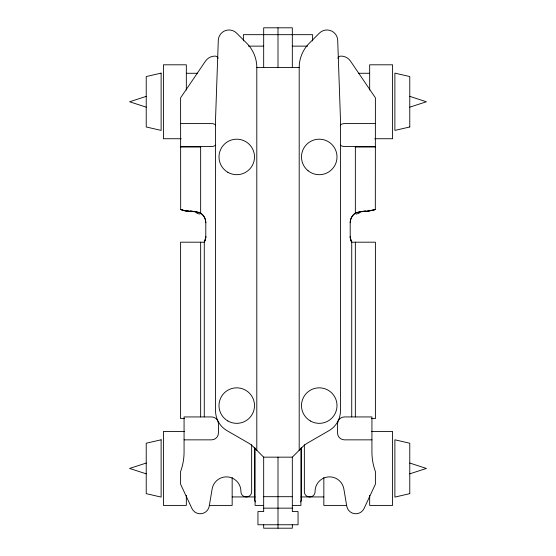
<?xml version="1.0" encoding="UTF-8"?>
<svg xmlns="http://www.w3.org/2000/svg" width="556" height="556" viewBox="0 0 556 556"><rect width="100%" height="100%" fill="white"/><g stroke="black" fill="none" stroke-linecap="round" stroke-linejoin="round"><path stroke-width="0.83" d="M367.822 211.204L375.328 209.487L375.397 97.8L350.502 61.125A11.461 11.461 0 0 0 341.023 56.1A3.44 3.44 0 0 0 337.833 58.255M351.726 416.868L351.726 242.194L350.238 237.516L350.19 222.713C350.217 218.849 352.275 214.741 355.805 213.017M204.274 416.868L204.274 242.194L205.762 237.516L205.81 222.713C205.783 218.849 203.725 214.741 200.195 213.017M204.274 242.194L205.4 239.511L205.81 236.46A11.461 11.461 0 0 1 204.274 242.194L180.603 242.194L180.603 418.598L184.432 418.598M256.803 450.284L256.803 67.547A34.375 34.375 0 0 0 246.732 43.243L236.627 33.131A10.738 10.738 0 0 0 218.293 40.352L215.547 118.956L215.547 410.815A22.914 22.914 0 0 0 227.008 430.657L248.462 443.042A22.914 22.914 0 0 1 253.202 446.683L263.676 457.157L263.676 511.583L257.949 511.583L257.949 524.76L298.051 524.76L298.051 511.583L292.324 511.583L292.324 457.157L302.798 446.683A22.914 22.914 0 0 1 307.537 443.042L328.992 430.657A22.914 22.914 0 0 0 340.453 410.815L340.453 118.956L337.707 40.352A10.738 10.738 0 0 0 319.373 33.131L309.268 43.243A34.375 34.375 0 0 0 299.197 67.547L299.197 450.284M374.132 209.925L375.328 209.487M366.626 211.266L374.125 209.932M146.228 96.369L129.611 101.769L146.228 107.162M409.772 107.162L426.389 101.769L409.772 96.369M146.228 463.044L129.611 468.444L146.228 473.844M409.772 473.844L426.389 468.444L409.772 463.044M373.521 210.133L367.266 211.238M365.987 211.294L365.355 211.336L367.447 211.224M365.897 211.301L366.293 211.28M248.456 46.134L263.676 46.134M292.324 46.134L307.544 46.134M256.803 67.547L299.197 67.547M186.329 73.274L197.366 73.274M358.634 73.274L369.67 73.274M180.603 123.592L211.572 123.592A6.874 6.874 0 0 1 215.617 124.905M375.397 123.592L344.428 123.592A6.874 6.874 0 0 0 340.383 124.905M181.235 138.729L163.415 138.729L163.415 64.802L186.329 64.802L186.329 90.037M374.765 138.729L392.585 138.729L392.585 64.802L369.67 64.802L369.67 90.037M180.603 146.513L211.572 146.513A6.874 6.874 0 0 0 215.617 145.199M375.397 146.513L344.428 146.513A6.874 6.874 0 0 1 340.383 145.199M180.603 147.027L200.653 147.027M355.347 147.027L375.397 147.027M350.766 240.067L351.726 242.194L375.397 242.194L375.397 418.598L371.568 418.598M184.634 431.477L163.415 431.477L163.415 505.404L186.329 505.404L186.329 495.375M371.366 431.477L392.585 431.477L392.585 505.404L369.67 505.404L369.67 495.375M184.071 439.852L211.572 439.852A6.874 6.874 0 0 0 218.445 432.978L218.445 423.811A6.874 6.874 0 0 0 211.572 416.937L184.071 416.937L184.071 451.889A57.296 57.296 0 0 1 180.603 471.523L180.603 484.213L191.917 508.476A9.167 9.167 0 0 0 209.264 506.12L212.142 488.96A14.498 14.498 0 0 1 227.64 476.916A14.498 14.498 0 0 1 240.929 491.358L240.929 491.761A5.157 5.157 0 0 0 246.086 496.918M371.929 439.852L344.428 439.852A6.874 6.874 0 0 1 337.555 432.978L337.555 423.811A6.874 6.874 0 0 1 344.428 416.937L371.929 416.937L371.929 451.889A57.296 57.296 0 0 0 375.397 471.523L375.397 484.213L364.083 508.476A9.167 9.167 0 0 1 346.735 506.12L343.858 488.96A14.498 14.498 0 0 0 328.36 476.916A14.498 14.498 0 0 0 315.071 491.358L315.071 491.761A5.157 5.157 0 0 1 309.914 496.918M263.676 457.157L292.324 457.157M263.676 496.689L292.324 496.689M232.165 496.932L255.086 496.932M300.914 496.932L323.835 496.932M209.251 505.404L232.165 505.404L232.165 477.507M263.572 505.404L255.086 505.404L255.086 448.025M292.428 505.404L300.914 505.404L300.914 448.025M346.749 505.404L323.835 505.404L323.835 477.507M263.676 508.149L292.324 508.149M189.374 211.266L183.702 210.495M190.013 211.294L190.645 211.336L185.176 210.842L180.672 209.487L180.603 97.8L205.498 61.125A11.461 11.461 0 0 1 214.977 56.1A3.44 3.44 0 0 1 218.167 58.255M188.734 211.238L184.905 210.787L180.672 209.487L181.868 209.925M189.707 211.28L190.103 211.301M182.465 210.126L183.07 210.314M350.683 239.775L350.19 236.46A11.461 11.461 0 0 0 351.726 242.194M355.347 146.513L355.347 213.143A11.461 11.461 0 0 0 350.19 222.713M355.347 242.194L355.347 416.937M312.618 40.929L312.618 34.674L243.382 34.674L243.382 40.929M304.354 444.668L304.354 491.761A5.157 5.157 0 0 0 309.511 496.918M301.491 447.302L301.491 499.378A3.44 3.44 0 0 1 300.386 501.908M292.324 67.547L292.324 27.8L263.676 27.8L263.676 67.547M292.324 524.76L292.324 528.2L263.676 528.2L263.676 524.76M278 27.8L278 67.547M278 457.157L278 528.2M254.509 447.302L254.509 499.378A3.44 3.44 0 0 0 255.614 501.908M251.646 444.668L251.646 491.761A5.157 5.157 0 0 1 246.489 496.918M200.653 146.513L200.653 213.143A11.461 11.461 0 0 1 205.81 222.713M200.653 242.194L200.653 416.937M190.625 211.092A52.542 52.528 1.4 0 1 200.702 212.976A52.618 52.611 1.4 0 0 190.666 211.099M190.027 211.231A18.855 6.026 15.3 0 1 196.546 212.1M196.921 213.365A19.585 5.636 15.5 0 1 199.958 214.116M365.375 211.092A52.542 52.528 -1.4 0 0 355.298 212.976A52.618 52.611 -1.4 0 1 365.334 211.099M359.454 212.1A18.855 6.026 -15.3 0 1 365.973 211.231M356.042 214.116A19.585 5.636 -15.5 0 1 359.079 213.365M161.122 73.121L146.228 76.561L146.228 126.976L161.122 130.41L161.122 73.121M409.772 126.976L394.878 130.41L394.878 73.121L409.772 76.561L409.772 126.976M161.122 439.796L146.228 443.236L146.228 493.652L161.122 497.092L161.122 439.796M409.772 493.652L394.878 497.092L394.878 439.796L409.772 443.236L409.772 493.652M227.87 420.975A17.764 17.764 0 0 0 254.509 405.595A17.764 17.764 0 0 0 227.87 390.208A17.764 17.764 0 0 0 227.87 420.975M227.87 172.318A17.764 17.764 0 0 0 254.509 156.938A17.764 17.764 0 0 0 227.87 141.558A17.764 17.764 0 0 0 227.87 172.318M310.373 420.975A17.764 17.764 0 0 0 337.012 405.595A17.764 17.764 0 0 0 310.373 390.208A17.764 17.764 0 0 0 310.373 420.975M308.073 170.741A17.764 17.764 0 0 0 336.79 159.718A17.764 17.764 0 0 0 312.889 140.355A17.764 17.764 0 0 0 308.073 170.741"/></g></svg>
